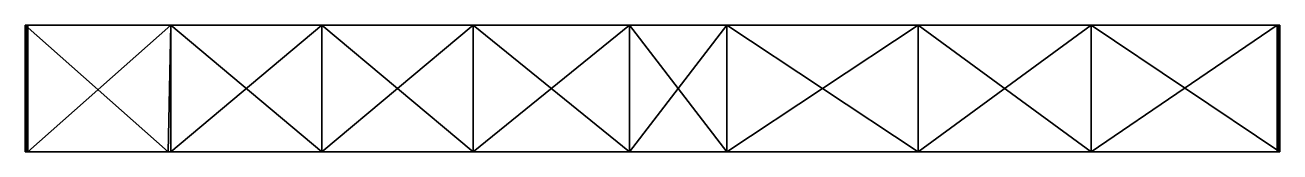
# Model space of a CAD drawing. Extents: x -100 to 98, y 0 to 20.
import ezdxf

# ---------------------------------------------------------------- set-up
doc = ezdxf.new("R2010")
doc.units = 0
doc.layers.add('bacon01', color=250, linetype='CONTINUOUS')

msp = doc.modelspace()

# ---------------------------------------------------------------- meshes
at = {"layer": 'bacon01'}
mesh = msp.add_polyface(dxfattribs=at)
corners = [(40.913662, 20, 8.255663), (40.913662, 0, -25.14796), (10.706415, 0, 3.075113), (-4.609936, 20, -2.583693), (-76.937149, 20, -26.409128), (-29.286279, 20, -5.561872), (-53.111714, 20, -18.325498), (-99.486221, 20, -22.58004), (-99.911675, 20, 30.601734), (10.706415, 20, 41.238089), (68.14273, 20, 5.540322), (68.14273, 0, -6.470694), (68.14273, 0, -24.920038), (40.913662, 20, 23.794467), (40.913662, 0, 8.255663), (68.14273, 20, 21.241742), (97.924524, 20, 33.579913), (97.49907, 20, -17.049135), (40.913662, 20, -5.568866), (40.913662, 20, -25.14796), (10.706415, 20, 3.075113), (-4.609936, 0, -2.583693), (-29.286279, 0, -5.561872), (-99.911675, 0, 30.601734), (-53.111714, 0, -18.325498), (-76.937149, 0, -26.409128), (-99.486221, 0, -22.58004), (68.14273, 20, -24.920038), (-77.362603, 0, 25.496284), (68.14273, 20, -6.470694), (68.14273, 0, 21.241742), (10.706415, 0, 41.238089), (40.913662, 0, 23.794467), (97.924524, 0, 33.579913), (97.49907, 0, -17.049135), (40.913662, 0, -5.568866), (-99.731961, 20, 11.412133), (97.74481, 20, 14.712905), (-99.731961, 0, 11.412133), (97.74481, 0, 14.712905), (-99.671694, 20, -5.693273), (97.684543, 20, -2.534697), (-99.671694, 0, -5.693273), (97.684543, 0, -2.534697), (-76.937149, 20, 25.696497), (68.14273, 0, 5.540322), (-76.937149, 20, 7.094321), (-76.937149, 0, 7.094321), (-76.937149, 20, -9.970383), (-76.937149, 0, -9.970383), (-53.111714, 20, 36.49817), (-53.111714, 0, 36.49817), (-53.111714, 20, 16.40014), (-53.111714, 0, 16.40014), (-53.111714, 20, 1.646465), (-53.111714, 0, 1.646465), (-29.286279, 20, 43.880699), (-29.286279, 0, 43.880699), (-29.286279, 20, 24.194575), (-29.286279, 0, 24.194575), (-29.286279, 20, 9.484853), (-29.286279, 0, 9.484853), (-4.609936, 20, 42.85982), (-4.609936, 0, 42.85982), (-4.609936, 20, 24.701464), (-4.609936, 0, 24.701464), (-4.609936, 20, 9.785365), (-4.609936, 0, 9.785365), (10.706415, 20, -9.82415), (10.706415, 0, -9.82415), (10.706415, 20, 17.962956), (10.706415, 0, 17.962956)]
mesh.append_faces([[corners[k] for k in face] for face in [(17, 27, 12), (27, 19, 1), (19, 68, 69), (67, 2, 69), (3, 5, 22), (5, 6, 24), (6, 4, 25), (4, 7, 26), (7, 40, 42), (8, 44, 28), (1, 69, 2), (50, 56, 57), (62, 9, 31), (9, 13, 32), (13, 15, 30), (15, 16, 33), (16, 37, 39), (15, 13, 0), (36, 8, 23), (44, 50, 51), (46, 36, 40), (47, 53, 55), (12, 1, 35), (44, 8, 36), (45, 39, 43), (53, 59, 61), (37, 41, 43), (30, 33, 39), (38, 23, 28), (40, 36, 38), (11, 43, 34), (48, 54, 52), (46, 52, 50), (41, 17, 34), (29, 18, 19), (54, 60, 58), (27, 17, 41), (28, 51, 53), (40, 7, 4), (59, 65, 67), (4, 6, 54), (52, 58, 56), (66, 20, 70), (63, 57, 56), (68, 19, 18), (49, 42, 38), (51, 57, 59), (25, 26, 42), (65, 71, 2), (58, 64, 62), (49, 55, 24), (64, 58, 60), (68, 3, 21), (10, 37, 16), (57, 63, 65), (64, 70, 9), (6, 5, 60), (29, 41, 37), (71, 14, 35), (55, 61, 22), (5, 3, 66), (32, 30, 45), (63, 31, 71), (0, 70, 20), (70, 0, 13), (61, 67, 21), (31, 32, 14), (3, 68, 20), (14, 45, 11), (10, 0, 18), (17, 12, 34), (27, 1, 12), (19, 69, 1), (67, 69, 21), (3, 22, 21), (5, 24, 22), (6, 25, 24), (4, 26, 25), (7, 42, 26), (8, 28, 23), (1, 2, 35), (50, 57, 51), (62, 31, 63), (9, 32, 31), (13, 30, 32), (15, 33, 30), (16, 39, 33), (15, 0, 10), (36, 23, 38), (44, 51, 28), (46, 40, 48), (47, 55, 49), (12, 35, 11), (44, 36, 46), (45, 43, 11), (53, 61, 55), (37, 43, 39), (30, 39, 45), (38, 28, 47), (40, 38, 42), (11, 34, 12), (48, 52, 46), (46, 50, 44), (41, 34, 43), (29, 19, 27), (54, 58, 52), (27, 41, 29), (28, 53, 47), (40, 4, 48), (59, 67, 61), (4, 54, 48), (52, 56, 50), (66, 70, 64), (63, 56, 62), (68, 18, 20), (49, 38, 47), (51, 59, 53), (25, 42, 49), (65, 2, 67), (58, 62, 56), (49, 24, 25), (64, 60, 66), (68, 21, 69), (10, 16, 15), (57, 65, 59), (64, 9, 62), (6, 60, 54), (29, 37, 10), (71, 35, 2), (55, 22, 24), (5, 66, 60), (32, 45, 14), (63, 71, 65), (0, 20, 18), (70, 13, 9), (61, 21, 22), (31, 14, 71), (3, 20, 66), (14, 11, 35), (10, 18, 29)]])

doc.saveas('drawing.dxf')
